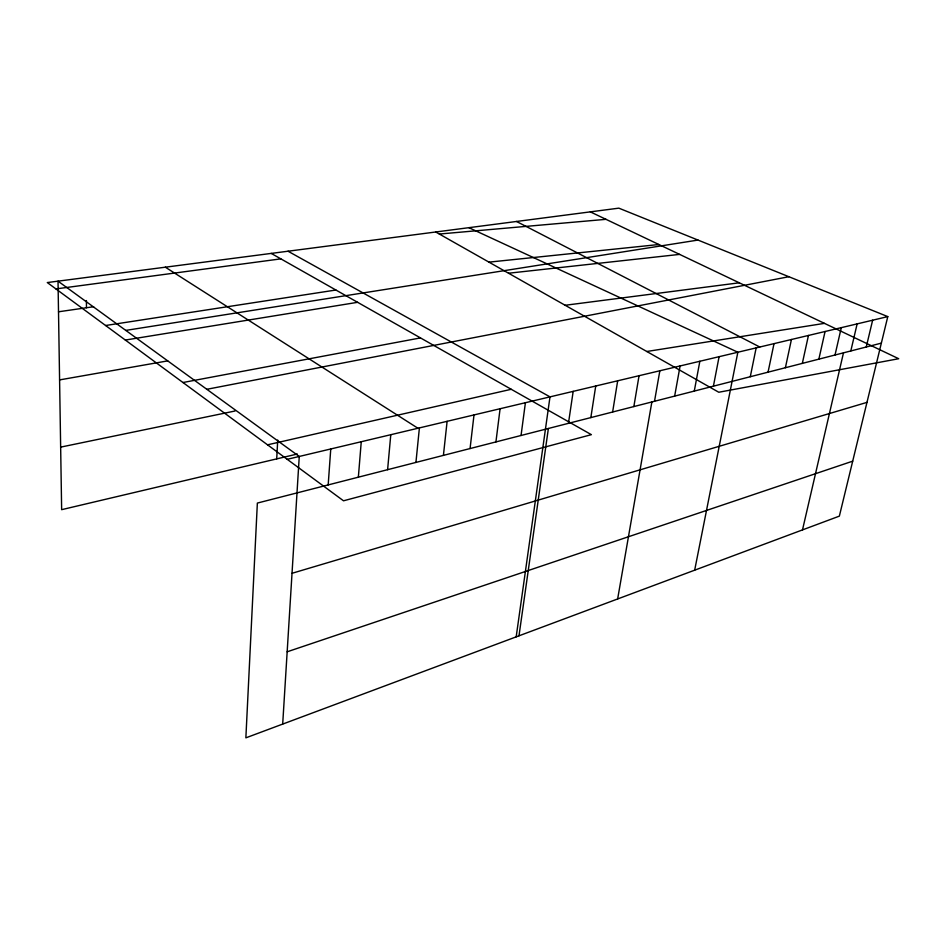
<?xml version="1.0" encoding="UTF-8"?>
<svg xmlns="http://www.w3.org/2000/svg" width="946" height="946" viewBox="0 0 946 946"><rect width="100%" height="100%" fill="white"/><g stroke="black" fill="none" stroke-linecap="round" stroke-linejoin="round"><path stroke-width="1.42" d="M276.705 458.881L277.734 440.067M282.688 724.08L299.255 456.469L58.025 281.163L61.644 509.669L297.363 454.009M328.179 484.92L330.757 448.972M358.357 477.174L361.254 441.723M387.6 469.689L390.781 434.711M415.933 462.428L419.397 427.911M443.414 455.381L447.115 421.325M470.067 448.546L474.005 414.939M495.929 441.924L500.091 408.731M521.045 435.479L525.408 402.724M516.185 636.859L549.993 396.871L288.033 251.222M518.987 635.807L548.384 428.479M568.451 423.335L573.181 391.36M590.836 417.6L595.732 386.003M612.63 412.007L617.679 380.789M633.855 406.567L639.047 375.716M617.643 598.96L651.865 401.955M654.514 401.27L659.847 370.773M674.652 396.114L680.103 365.948M694.281 391.088L699.851 361.266M713.414 386.181L719.09 356.689M694.671 570.178L737.856 352.231L468.897 227.679M750.284 376.733L756.161 347.88M768.046 372.18L774.017 343.635M785.393 367.734L791.435 339.496M802.326 363.394L808.452 335.452M818.858 359.149L825.066 331.502M835.022 355.01L841.29 327.647M802.492 529.902L843.477 352.846M850.809 350.966L857.135 323.887M866.252 347.005L872.638 320.197M271.23 253.41L591.38 434.663L343.516 500.801L47.3 282.558L618.838 208.155L887.786 316.603L839.362 516.126L245.865 737.845L257.359 503.071L881.341 343.138M287.17 651.794L852.701 461.163M292.018 573.3L866.962 402.381M287.217 459.318L887.786 316.603M267.541 444.821L511.242 389.291M60.65 447.127L235.046 411.002M206.831 389.303L788.869 276.717M182.98 382.515L420.473 337.911M59.586 379.902L167.761 360.875M125.333 340.052L357.623 302.318M125.783 330.402L697.994 240.071M646.804 351.498L824.451 323.366M105.585 325.507L335.901 290.02M58.51 311.79L93.63 306.717M55.932 288.92L280.867 258.861M565.152 305.274L739.287 282.807M508.546 273.228L679.618 254.391M488.976 262.137L658.877 244.517M439.334 234.04L605.996 219.33M590.328 211.869L898.7 358.723L718.771 392.247L435.728 231.995M516.516 221.47L759.78 347.016M165.337 267.186L417.943 428.254M86.405 300.544L86.464 307.757"/></g></svg>
